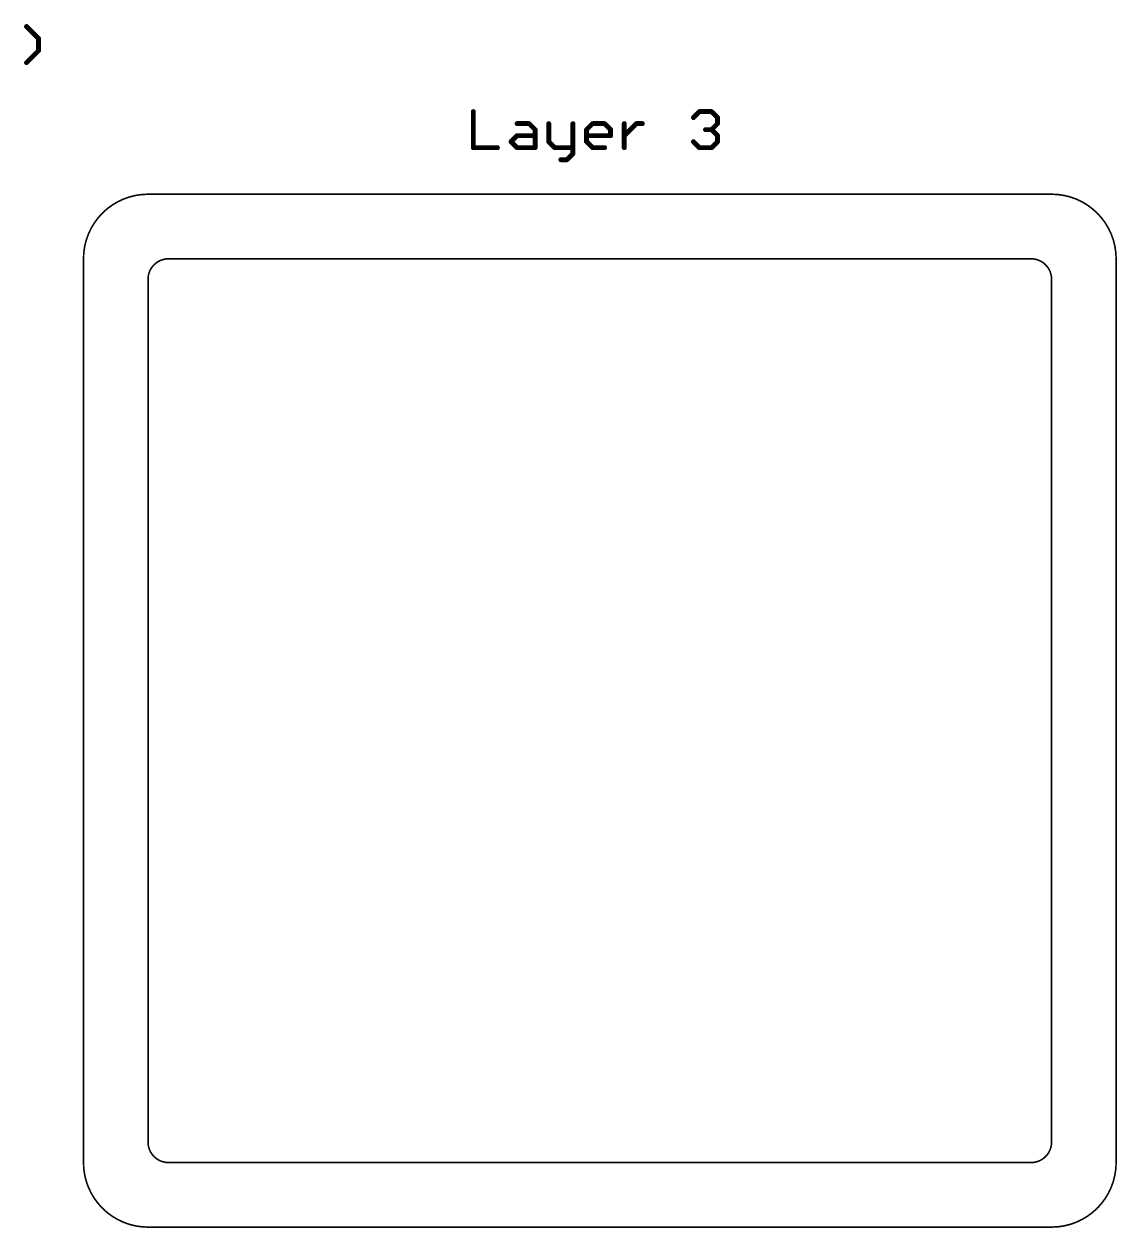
# Model space of a CAD drawing. Extents: x 0 to 137, y 0 to 65.
# Drawn here: x 33.16 to 67.03, y -0.03 to 37.27 of the extents above; entities that cross this region are included whole.
import ezdxf

# ---------------------------------------------------------------- set-up
doc = ezdxf.new("R2010")
doc.units = 0
doc.layers.add('20', color=7, linetype='CONTINUOUS')
doc.layers.add('48', color=82, linetype='CONTINUOUS')

msp = doc.modelspace()

# ---------------------------------------------------------------- linework, layer by layer
at = {"layer": '20'}
for points, const_width in [([(37, 32, 0.4142), (35, 30)], 0.05), ([(37, 32.0125, 1), (37, 31.9875)], 0.025), ([(37, 31.9875, 1), (37, 32.0125)], 0.025), ([(67, 30, 0.4142), (65, 32)], 0.05), ([(65, 32.0125, 1), (65, 31.9875)], 0.025), ([(65, 31.9875, 1), (65, 32.0125)], 0.025), ([(35.0125, 30, 1), (34.9875, 30)], 0.025), ([(34.9875, 30, 1), (35.0125, 30)], 0.025), ([(37.635, 30, 0.4142), (37, 29.365)], 0.05), ([(37.635, 30.0125, 1), (37.635, 29.9875)], 0.025), ([(37.635, 29.9875, 1), (37.635, 30.0125)], 0.025), ([(65, 29.365, 0.4142), (64.365, 30)], 0.05), ([(64.365, 30.0125, 1), (64.365, 29.9875)], 0.025), ([(64.365, 29.9875, 1), (64.365, 30.0125)], 0.025), ([(67.0125, 30, 1), (66.9875, 30)], 0.025), ([(66.9875, 30, 1), (67.0125, 30)], 0.025), ([(37.0125, 29.365, 1), (36.9875, 29.365)], 0.025), ([(36.9875, 29.365, 1), (37.0125, 29.365)], 0.025), ([(65.0125, 29.365, 1), (64.9875, 29.365)], 0.025), ([(64.9875, 29.365, 1), (65.0125, 29.365)], 0.025), ([(37, 2.635, 0.4142), (37.635, 2)], 0.05), ([(37.0125, 2.635, 1), (36.9875, 2.635)], 0.025), ([(36.9875, 2.635, 1), (37.0125, 2.635)], 0.025), ([(64.365, 2, 0.4142), (65, 2.635)], 0.05), ([(65.0125, 2.635, 1), (64.9875, 2.635)], 0.025), ([(64.9875, 2.635, 1), (65.0125, 2.635)], 0.025), ([(35, 2, 0.4142), (37, 0)], 0.05), ([(35.0125, 2, 1), (34.9875, 2)], 0.025), ([(34.9875, 2, 1), (35.0125, 2)], 0.025), ([(37.635, 2.0125, 1), (37.635, 1.9875)], 0.025), ([(37.635, 1.9875, 1), (37.635, 2.0125)], 0.025), ([(64.365, 2.0125, 1), (64.365, 1.9875)], 0.025), ([(64.365, 1.9875, 1), (64.365, 2.0125)], 0.025), ([(65, 0, 0.4142), (67, 2)], 0.05), ([(67.0125, 2, 1), (66.9875, 2)], 0.025), ([(66.9875, 2, 1), (67.0125, 2)], 0.025), ([(37, 0.0125, 1), (37, -0.0125)], 0.025), ([(37, -0.0125, 1), (37, 0.0125)], 0.025), ([(65, 0.0125, 1), (65, -0.0125)], 0.025), ([(65, -0.0125, 1), (65, 0.0125)], 0.025)]:
    msp.add_lwpolyline(points, format="xyb", dxfattribs=dict(at, const_width=const_width))
at = {"layer": '20', "const_width": 0.05}
for points in [[(37, 32), (65, 32)], [(35, 2), (35, 30)], [(37.635, 30), (64.365, 30)], [(67, 30), (67, 2)], [(37, 2.635), (37, 29.365)], [(65, 29.365), (65, 2.635)], [(64.365, 2), (37.635, 2)], [(65, 0), (37, 0)]]:
    msp.add_lwpolyline(points, dxfattribs=at)
at = {"layer": '48', "const_width": 0.1524}
for points in [[(33.6075, 36.8219), (33.2346, 37.1948)], [(33.6075, 36.449), (33.6075, 36.8219)], [(33.2346, 36.0762), (33.6075, 36.449)], [(47.0808, 34.5598), (47.0808, 33.4412)], [(53.9022, 34.3733), (54.0887, 34.5598)], [(54.0887, 34.5598), (54.4615, 34.5598)], [(54.4615, 34.5598), (54.6479, 34.3733)], [(54.6479, 34.3733), (54.6479, 34.1869)], [(48.4366, 34.1869), (48.8094, 34.1869)], [(48.8094, 34.1869), (48.9959, 34.0005)], [(48.9959, 34.0005), (48.9959, 33.4412)], [(49.4195, 34.1869), (49.4195, 33.6276)], [(50.1653, 34.1869), (50.1653, 33.2548)], [(50.5889, 34.0005), (50.7754, 34.1869)], [(50.5889, 33.6276), (50.5889, 34.0005)], [(50.7754, 34.1869), (51.1482, 34.1869)], [(51.1482, 34.1869), (51.3346, 34.0005)], [(51.3346, 34.0005), (51.3346, 33.8141)], [(51.7583, 33.4412), (51.7583, 34.1869)], [(51.7583, 33.8141), (52.1312, 34.1869)], [(52.1312, 34.1869), (52.3176, 34.1869)], [(54.4615, 34.0005), (54.2751, 34.0005)], [(54.6479, 34.1869), (54.4615, 34.0005)], [(54.4615, 34.0005), (54.6479, 33.8141)], [(48.2502, 33.6276), (48.4366, 33.8141)], [(48.4366, 33.4412), (48.2502, 33.6276)], [(48.4366, 33.8141), (48.9959, 33.8141)], [(49.4195, 33.6276), (49.606, 33.4412)], [(51.3346, 33.8141), (50.5889, 33.8141)], [(50.7754, 33.4412), (50.5889, 33.6276)], [(54.0887, 33.4412), (53.9022, 33.6276)], [(54.6479, 33.6276), (54.4615, 33.4412)], [(54.6479, 33.8141), (54.6479, 33.6276)], [(47.0808, 33.4412), (47.8265, 33.4412)], [(48.9959, 33.4412), (48.4366, 33.4412)], [(49.606, 33.4412), (50.1653, 33.4412)], [(50.1653, 33.2548), (49.9788, 33.0684)], [(51.1482, 33.4412), (50.7754, 33.4412)], [(54.4615, 33.4412), (54.0887, 33.4412)], [(49.9788, 33.0684), (49.7924, 33.0684)]]:
    msp.add_lwpolyline(points, dxfattribs=at)
at = {"layer": '48', "const_width": 0.0762}
for points in [[(33.2615, 37.2217, 1), (33.2077, 37.1678)], [(33.6456, 36.8219, 1), (33.5694, 36.8219)], [(33.5805, 36.795, 1), (33.6344, 36.8488)], [(33.5694, 36.449, 1), (33.6456, 36.449)], [(33.6344, 36.4221, 1), (33.5805, 36.476)], [(33.2077, 36.1031, 1), (33.2615, 36.0493)], [(47.1189, 34.5598, 1), (47.0427, 34.5598)], [(53.8753, 34.4003, 1), (53.9292, 34.3464)], [(54.0887, 34.5979, 1), (54.0887, 34.5217)], [(54.1156, 34.5328, 1), (54.0617, 34.5867)], [(54.4884, 34.5867, 1), (54.4346, 34.5328)], [(54.4615, 34.5217, 1), (54.4615, 34.5979)], [(54.686, 34.3733, 1), (54.6098, 34.3733)], [(54.621, 34.3464, 1), (54.6749, 34.4003)], [(48.4366, 34.225, 1), (48.4366, 34.1488)], [(48.8364, 34.2138, 1), (48.7825, 34.16)], [(48.8094, 34.1488, 1), (48.8094, 34.225)], [(49.034, 34.0005, 1), (48.9578, 34.0005)], [(48.9689, 33.9735, 1), (49.0228, 34.0274)], [(49.4576, 34.1869, 1), (49.3814, 34.1869)], [(50.2034, 34.1869, 1), (50.1272, 34.1869)], [(50.627, 34.0005, 1), (50.5508, 34.0005)], [(50.562, 34.0274, 1), (50.6159, 33.9735)], [(50.7754, 34.225, 1), (50.7754, 34.1488)], [(50.8023, 34.16, 1), (50.7484, 34.2138)], [(51.1752, 34.2138, 1), (51.1213, 34.16)], [(51.1482, 34.1488, 1), (51.1482, 34.225)], [(51.3727, 34.0005, 1), (51.2965, 34.0005)], [(51.3077, 33.9735, 1), (51.3616, 34.0274)], [(51.7964, 34.1869, 1), (51.7202, 34.1869)], [(52.1312, 34.225, 1), (52.1312, 34.1488)], [(52.1581, 34.16, 1), (52.1042, 34.2138)], [(52.3176, 34.1488, 1), (52.3176, 34.225)], [(54.2751, 34.0386, 1), (54.2751, 33.9624)], [(54.4884, 34.0274, 1), (54.4346, 33.9735)], [(54.4346, 34.0274, 1), (54.4885, 33.9735)], [(54.4615, 33.9624, 1), (54.4615, 34.0386)], [(54.6098, 34.1869, 1), (54.686, 34.1869)], [(54.6749, 34.16, 1), (54.621, 34.2138)], [(48.2771, 33.6546, 1), (48.2232, 33.6007)], [(48.2232, 33.6546, 1), (48.2771, 33.6007)], [(48.4366, 33.8522, 1), (48.4366, 33.776)], [(48.4635, 33.7871, 1), (48.4096, 33.841)], [(48.9959, 33.776, 1), (48.9959, 33.8522)], [(49.4465, 33.6546, 1), (49.3926, 33.6007)], [(49.3814, 33.6276, 1), (49.4576, 33.6276)], [(50.5889, 33.8522, 1), (50.5889, 33.776)], [(50.6159, 33.6546, 1), (50.562, 33.6007)], [(50.5508, 33.6276, 1), (50.627, 33.6276)], [(51.2965, 33.8141, 1), (51.3727, 33.8141)], [(51.3346, 33.776, 1), (51.3346, 33.8522)], [(51.7314, 33.841, 1), (51.7853, 33.7871)], [(53.9292, 33.6546, 1), (53.8753, 33.6007)], [(54.686, 33.8141, 1), (54.6098, 33.8141)], [(54.6098, 33.6276, 1), (54.686, 33.6276)], [(54.621, 33.7871, 1), (54.6749, 33.841)], [(54.6749, 33.6007, 1), (54.621, 33.6546)], [(47.0808, 33.4793, 1), (47.0808, 33.4031)], [(47.0427, 33.4412, 1), (47.1189, 33.4412)], [(47.8265, 33.4031, 1), (47.8265, 33.4793)], [(48.4366, 33.4793, 1), (48.4366, 33.4031)], [(48.4096, 33.4143, 1), (48.4635, 33.4681)], [(48.9578, 33.4412, 1), (49.034, 33.4412)], [(48.9959, 33.4031, 1), (48.9959, 33.4793)], [(49.606, 33.4793, 1), (49.606, 33.4031)], [(49.579, 33.4143, 1), (49.6329, 33.4681)], [(50.1272, 33.2548, 1), (50.2034, 33.2548)], [(50.1922, 33.2278, 1), (50.1383, 33.2817)], [(50.1653, 33.4031, 1), (50.1653, 33.4793)], [(50.7754, 33.4793, 1), (50.7754, 33.4031)], [(50.7484, 33.4143, 1), (50.8023, 33.4681)], [(51.1482, 33.4031, 1), (51.1482, 33.4793)], [(51.7202, 33.4412, 1), (51.7964, 33.4412)], [(54.0887, 33.4793, 1), (54.0887, 33.4031)], [(54.0617, 33.4143, 1), (54.1156, 33.4681)], [(54.4346, 33.4681, 1), (54.4884, 33.4143)], [(54.4615, 33.4031, 1), (54.4615, 33.4793)], [(49.7924, 33.1065, 1), (49.7924, 33.0303)], [(49.9519, 33.0953, 1), (50.0058, 33.0414)], [(49.9788, 33.0303, 1), (49.9788, 33.1065)]]:
    msp.add_lwpolyline(points, format="xyb", dxfattribs=at)

doc.saveas('drawing.dxf')
